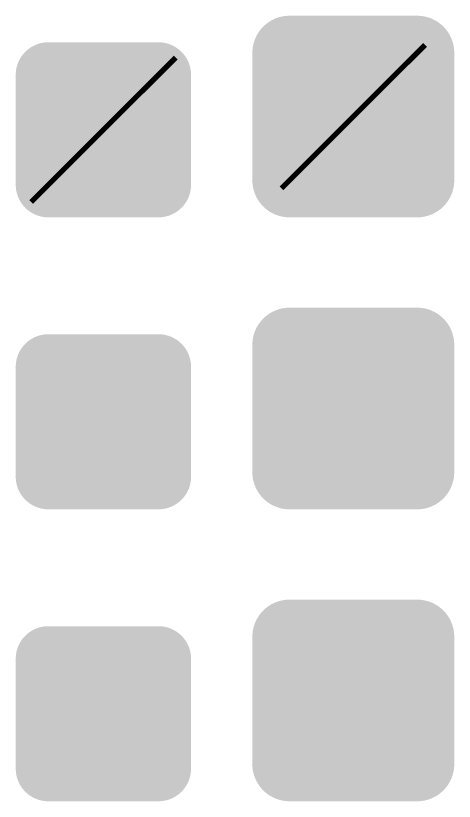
# Model space of a CAD drawing. Header units: millimetres. Extents: x 5277 to 6029, y 2052 to 2709.
# Drawn here: x 5805 to 5821.5, y 2645.63 to 2675.23 of the extents above; entities that cross this region are included whole.
import ezdxf

# ---------------------------------------------------------------- set-up
doc = ezdxf.new("R2010")
doc.units = ezdxf.units.MM
doc.layers.add('PublicTransportService', color=7, linetype='CONTINUOUS', true_color=0x000000)

# ---------------------------------------------------------------- blocks, each defined once
blk = doc.blocks.new('602030801_ликв_мз')
at = {"layer": 'PublicTransportService', "linetype": 'Continuous'}
h = blk.add_hatch(color=256, dxfattribs=at)
edge = h.paths.add_edge_path()
edge.add_spline(control_points=[(0, 0), (0, 0.675), (0.55, 1.225), (1.225, 1.225)], knot_values=[-1, -1, -1, -1, 0, 0, 0, 0], degree=3, periodic=0)
edge.add_line((1.225, 1.225), (5.372, 1.225))
edge.add_spline(control_points=[(5.372, 1.225), (6.047, 1.225), (6.598, 0.675), (6.598, 0)], knot_values=[-1, -1, -1, -1, 0, 0, 0, 0], degree=3, periodic=0)
edge.add_line((6.598, 0), (6.598, -4.147))
edge.add_spline(control_points=[(6.598, -4.147), (6.598, -4.822), (6.047, -5.372), (5.372, -5.372)], knot_values=[-1, -1, -1, -1, 0, 0, 0, 0], degree=3, periodic=0)
edge.add_line((5.372, -5.372), (1.225, -5.372))
edge.add_spline(control_points=[(1.225, -5.372), (0.55, -5.372), (0, -4.822), (0, -4.147)], knot_values=[-1, -1, -1, -1, 0, 0, 0, 0], degree=3, periodic=0)
edge.add_line((0, -4.147), (0, 0))
edge = h.paths.add_edge_path(flags=16)
edge.add_spline(control_points=[(0.313, -4.147), (0.313, -4.652), (0.72, -5.059), (1.225, -5.059)], knot_values=[-1, -1, -1, -1, 0, 0, 0, 0], degree=3, periodic=0)
edge.add_line((1.225, -5.059), (5.372, -5.059))
edge.add_spline(control_points=[(5.372, -5.059), (5.878, -5.059), (6.285, -4.652), (6.285, -4.147)], knot_values=[-1, -1, -1, -1, 0, 0, 0, 0], degree=3, periodic=0)
edge.add_line((6.285, -4.147), (6.285, 0))
edge.add_spline(control_points=[(6.285, 0), (6.285, 0.505), (5.878, 0.912), (5.372, 0.912)], knot_values=[-1, -1, -1, -1, 0, 0, 0, 0], degree=3, periodic=0)
edge.add_line((5.372, 0.912), (1.225, 0.912))
edge.add_spline(control_points=[(1.225, 0.912), (0.72, 0.912), (0.313, 0.505), (0.313, 0)], knot_values=[-1, -1, -1, -1, 0, 0, 0, 0], degree=3, periodic=0)
edge.add_line((0.313, 0), (0.313, -4.147))
at = {"layer": 'PublicTransportService', "linetype": 'Continuous', "true_color": 0xffffff}
h = blk.add_hatch(color=7, dxfattribs=at)
edge = h.paths.add_edge_path()
edge.add_line((0.313, 0), (0.313, -4.147))
edge.add_spline(control_points=[(0.313, -4.147), (0.313, -4.652), (0.72, -5.059), (1.225, -5.059)], knot_values=[-1, -1, -1, -1, 0, 0, 0, 0], degree=3, periodic=0)
edge.add_line((1.225, -5.059), (5.372, -5.059))
edge.add_spline(control_points=[(5.372, -5.059), (5.878, -5.059), (6.285, -4.652), (6.285, -4.147)], knot_values=[-1, -1, -1, -1, 0, 0, 0, 0], degree=3, periodic=0)
edge.add_line((6.285, -4.147), (6.285, 0))
edge.add_spline(control_points=[(6.285, 0), (6.285, 0.505), (5.878, 0.912), (5.372, 0.912)], knot_values=[-1, -1, -1, -1, 0, 0, 0, 0], degree=3, periodic=0)
edge.add_line((5.372, 0.912), (1.225, 0.912))
edge.add_spline(control_points=[(1.225, 0.912), (0.72, 0.912), (0.313, 0.505), (0.313, 0)], knot_values=[-1, -1, -1, -1, 0, 0, 0, 0], degree=3, periodic=0)
at = {"layer": 'PublicTransportService', "linetype": 'Continuous'}
h = blk.add_hatch(color=256, dxfattribs=at)
h.paths.add_polyline_path([(1.725, -0.302), (2.053, 0.026), (2.841, 0.354), (3.3, 0.354), (3.759, 0.354), (4.547, 0.026), (4.875, -0.302), (5.204, -0.631), (5.532, -1.418), (5.532, -1.878), (5.532, -1.881), (5.53, -1.896), (5.528, -1.907), (5.526, -1.918), (5.524, -1.936), (5.524, -1.943), (5.874, -1.943), (5.907, -1.943), (5.964, -1.967), (5.988, -1.991), (6.011, -2.015), (6.035, -2.071), (6.035, -2.104), (6.035, -4.292), (6.035, -4.325), (6.011, -4.381), (5.988, -4.405), (5.964, -4.429), (5.907, -4.452), (5.874, -4.452), (0.726, -4.452), (0.693, -4.452), (0.636, -4.429), (0.612, -4.405), (0.589, -4.381), (0.565, -4.325), (0.565, -4.292), (0.565, -2.104), (0.565, -2.071), (0.589, -2.015), (0.612, -1.991), (0.636, -1.967), (0.693, -1.943), (0.726, -1.943), (1.076, -1.943), (1.076, -1.936), (1.074, -1.918), (1.072, -1.907), (1.07, -1.896), (1.068, -1.881), (1.068, -1.878), (1.068, -1.418), (1.396, -0.631)])
h.paths.add_polyline_path([(4.507, -0.663), (4.257, -0.414), (3.654, -0.164), (3.3, -0.164), (2.946, -0.164), (2.343, -0.414), (2.093, -0.663), (1.843, -0.913), (1.593, -1.52), (1.593, -1.878), (1.593, -1.994), (1.612, -2.188), (1.63, -2.264), (2.542, -2.264), (2.542, -2.25), (2.542, -2.148), (2.542, -2.144), (2.543, -2.133), (2.545, -2.126), (2.547, -2.118), (2.549, -2.108), (2.549, -2.104), (2.49, -2.104), (2.454, -2.104), (2.392, -2.078), (2.366, -2.053), (2.341, -2.027), (2.315, -1.965), (2.315, -1.929), (2.315, -0.966), (2.315, -0.944), (2.319, -0.809), (2.467, -0.583), (2.611, -0.492), (2.755, -0.401), (3.099, -0.31), (3.3, -0.31), (3.504, -0.31), (3.851, -0.403), (3.993, -0.496), (4.135, -0.589), (4.281, -0.817), (4.285, -0.952), (4.285, -0.959), (4.285, -0.966), (4.285, -1.929), (4.285, -1.965), (4.259, -2.027), (4.234, -2.053), (4.208, -2.078), (4.146, -2.104), (4.11, -2.104), (4.051, -2.104), (4.051, -2.108), (4.053, -2.118), (4.055, -2.126), (4.057, -2.133), (4.058, -2.144), (4.058, -2.148), (4.058, -2.25), (4.058, -2.264), (4.97, -2.264), (4.988, -2.188), (5.007, -1.994), (5.007, -1.878), (5.007, -1.52), (4.757, -0.913)], flags=16)
h.paths.add_polyline_path([(3.504, -0.981), (3.479, -0.981), (3.453, -1.01), (3.453, -1.039), (3.453, -1.287), (3.453, -1.316), (3.479, -1.345), (3.504, -1.345), (3.854, -1.345), (3.88, -1.345), (3.905, -1.316), (3.905, -1.287), (3.905, -1.039), (3.905, -1.01), (3.88, -0.981), (3.854, -0.981)], flags=16)
h.paths.add_polyline_path([(2.746, -0.981), (2.72, -0.981), (2.695, -1.01), (2.695, -1.039), (2.695, -1.287), (2.695, -1.316), (2.72, -1.345), (2.746, -1.345), (3.096, -1.345), (3.121, -1.345), (3.147, -1.316), (3.147, -1.287), (3.147, -1.039), (3.147, -1.01), (3.121, -0.981), (3.096, -0.981)], flags=16)
h.paths.add_polyline_path([(2.906, -2.104), (2.906, -2.108), (2.908, -2.118), (2.91, -2.126), (2.912, -2.133), (2.913, -2.144), (2.913, -2.148), (2.913, -2.25), (2.913, -2.264), (3.687, -2.264), (3.687, -2.257), (3.687, -2.25), (3.687, -2.148), (3.687, -2.144), (3.688, -2.133), (3.69, -2.126), (3.692, -2.118), (3.694, -2.108), (3.694, -2.104)], flags=16)
at = {"layer": 'PublicTransportService', "color": 1, "linetype": 'Continuous', "true_color": 0xff0000, "const_width": 0.2}
blk.add_lwpolyline([(0.58, -4.793), (6.018, 0.646)], dxfattribs=at)
blk = doc.blocks.new('602030801_ликв_рз')
at = {"layer": 'PublicTransportService', "linetype": 'Continuous'}
h = blk.add_hatch(color=256, dxfattribs=at)
edge = h.paths.add_edge_path()
edge.add_spline(control_points=[(-0.095, -0.169), (-0.095, 0.599), (0.531, 1.225), (1.3, 1.225)], knot_values=[-1, -1, -1, -1, 0, 0, 0, 0], degree=3, periodic=0)
edge.add_line((1.3, 1.225), (6.108, 1.225))
edge.add_spline(control_points=[(6.108, 1.225), (6.877, 1.225), (7.503, 0.599), (7.503, -0.169)], knot_values=[-1, -1, -1, -1, 0, 0, 0, 0], degree=3, periodic=0)
edge.add_line((7.503, -0.169), (7.503, -4.978))
edge.add_spline(control_points=[(7.503, -4.978), (7.503, -5.747), (6.877, -6.372), (6.108, -6.372)], knot_values=[-1, -1, -1, -1, 0, 0, 0, 0], degree=3, periodic=0)
edge.add_line((6.108, -6.372), (1.3, -6.372))
edge.add_spline(control_points=[(1.3, -6.372), (0.531, -6.372), (-0.095, -5.747), (-0.095, -4.978)], knot_values=[-1, -1, -1, -1, 0, 0, 0, 0], degree=3, periodic=0)
edge.add_line((-0.095, -4.978), (-0.095, -0.169))
edge = h.paths.add_edge_path(flags=16)
edge.add_spline(control_points=[(0.218, -4.978), (0.218, -5.577), (0.701, -6.059), (1.3, -6.059)], knot_values=[-1, -1, -1, -1, 0, 0, 0, 0], degree=3, periodic=0)
edge.add_line((1.3, -6.059), (6.108, -6.059))
edge.add_spline(control_points=[(6.108, -6.059), (6.707, -6.059), (7.19, -5.577), (7.19, -4.978)], knot_values=[-1, -1, -1, -1, 0, 0, 0, 0], degree=3, periodic=0)
edge.add_line((7.19, -4.978), (7.19, -0.169))
edge.add_spline(control_points=[(7.19, -0.169), (7.19, 0.43), (6.707, 0.912), (6.108, 0.912)], knot_values=[-1, -1, -1, -1, 0, 0, 0, 0], degree=3, periodic=0)
edge.add_line((6.108, 0.912), (1.3, 0.912))
edge.add_spline(control_points=[(1.3, 0.912), (0.701, 0.912), (0.218, 0.43), (0.218, -0.169)], knot_values=[-1, -1, -1, -1, 0, 0, 0, 0], degree=3, periodic=0)
edge.add_line((0.218, -0.169), (0.218, -4.978))
at = {"layer": 'PublicTransportService', "linetype": 'Continuous', "true_color": 0xffffff}
h = blk.add_hatch(color=7, dxfattribs=at)
edge = h.paths.add_edge_path()
edge.add_spline(control_points=[(0.218, -4.978), (0.218, -5.577), (0.701, -6.059), (1.3, -6.059)], knot_values=[-1, -1, -1, -1, 0, 0, 0, 0], degree=3, periodic=0)
edge.add_line((1.3, -6.059), (6.108, -6.059))
edge.add_spline(control_points=[(6.108, -6.059), (6.707, -6.059), (7.19, -5.577), (7.19, -4.978)], knot_values=[-1, -1, -1, -1, 0, 0, 0, 0], degree=3, periodic=0)
edge.add_line((7.19, -4.978), (7.19, -0.169))
edge.add_spline(control_points=[(7.19, -0.169), (7.19, 0.43), (6.707, 0.912), (6.108, 0.912)], knot_values=[-1, -1, -1, -1, 0, 0, 0, 0], degree=3, periodic=0)
edge.add_line((6.108, 0.912), (1.3, 0.912))
edge.add_spline(control_points=[(1.3, 0.912), (0.701, 0.912), (0.218, 0.43), (0.218, -0.169)], knot_values=[-1, -1, -1, -1, 0, 0, 0, 0], degree=3, periodic=0)
edge.add_line((0.218, -0.169), (0.218, -4.978))
at = {"layer": 'PublicTransportService', "linetype": 'Continuous'}
h = blk.add_hatch(color=256, dxfattribs=at)
edge = h.paths.add_edge_path()
edge.add_line((0.426, -0.513), (0.426, -4.634))
edge.add_spline(control_points=[(0.426, -4.634), (0.426, -5.305), (0.973, -5.852), (1.644, -5.852)], knot_values=[0, 0, 0, 0, 1, 1, 1, 1], degree=3, periodic=0)
edge.add_line((1.644, -5.852), (5.765, -5.852))
edge.add_spline(control_points=[(5.765, -5.852), (6.435, -5.852), (6.983, -5.305), (6.983, -4.634)], knot_values=[0, 0, 0, 0, 1, 1, 1, 1], degree=3, periodic=0)
edge.add_line((6.983, -4.634), (6.983, -0.513))
edge.add_spline(control_points=[(6.983, -0.513), (6.983, 0.158), (6.435, 0.705), (5.765, 0.705)], knot_values=[0, 0, 0, 0, 1, 1, 1, 1], degree=3, periodic=0)
edge.add_line((5.765, 0.705), (1.644, 0.705))
edge.add_spline(control_points=[(1.644, 0.705), (0.973, 0.705), (0.426, 0.158), (0.426, -0.513)], knot_values=[0, 0, 0, 0, 1, 1, 1, 1], degree=3, periodic=0)
edge = h.paths.add_edge_path(flags=16)
edge.add_spline(control_points=[(0.737, -4.634), (0.737, -5.136), (1.142, -5.541), (1.644, -5.541)], knot_values=[-1, -1, -1, -1, 0, 0, 0, 0], degree=3, periodic=0)
edge.add_line((1.644, -5.541), (5.765, -5.541))
edge.add_spline(control_points=[(5.765, -5.541), (6.267, -5.541), (6.671, -5.136), (6.671, -4.634)], knot_values=[-1, -1, -1, -1, 0, 0, 0, 0], degree=3, periodic=0)
edge.add_line((6.671, -4.634), (6.671, -0.513))
edge.add_spline(control_points=[(6.671, -0.513), (6.671, -0.011), (6.267, 0.394), (5.765, 0.394)], knot_values=[-1, -1, -1, -1, 0, 0, 0, 0], degree=3, periodic=0)
edge.add_line((5.765, 0.394), (1.644, 0.394))
edge.add_spline(control_points=[(1.644, 0.394), (1.142, 0.394), (0.737, -0.011), (0.737, -0.513)], knot_values=[-1, -1, -1, -1, 0, 0, 0, 0], degree=3, periodic=0)
edge.add_line((0.737, -0.513), (0.737, -4.634))
h = blk.add_hatch(color=256, dxfattribs=at)
h.paths.add_polyline_path([(2.111, -0.815), (2.44, -0.487), (3.227, -0.159), (3.687, -0.159), (4.146, -0.159), (4.934, -0.487), (5.262, -0.815), (5.59, -1.144), (5.918, -1.931), (5.918, -2.391), (5.918, -2.394), (5.917, -2.409), (5.915, -2.42), (5.913, -2.431), (5.911, -2.449), (5.911, -2.456), (6.261, -2.456), (6.294, -2.456), (6.35, -2.48), (6.374, -2.504), (6.398, -2.527), (6.422, -2.584), (6.422, -2.617), (6.422, -4.805), (6.422, -4.838), (6.398, -4.894), (6.374, -4.918), (6.35, -4.942), (6.294, -4.965), (6.261, -4.965), (1.112, -4.965), (1.079, -4.965), (1.023, -4.942), (0.999, -4.918), (0.975, -4.894), (0.952, -4.838), (0.952, -4.805), (0.952, -2.617), (0.952, -2.584), (0.975, -2.527), (0.999, -2.504), (1.023, -2.48), (1.079, -2.456), (1.112, -2.456), (1.462, -2.456), (1.462, -2.449), (1.46, -2.431), (1.459, -2.42), (1.457, -2.409), (1.455, -2.394), (1.455, -2.391), (1.455, -1.931), (1.783, -1.144)])
h.paths.add_polyline_path([(4.894, -1.176), (4.644, -0.927), (4.04, -0.677), (3.687, -0.677), (3.333, -0.677), (2.729, -0.927), (2.48, -1.176), (2.23, -1.426), (1.98, -2.033), (1.98, -2.391), (1.98, -2.507), (1.998, -2.701), (2.017, -2.777), (2.928, -2.777), (2.928, -2.763), (2.928, -2.661), (2.928, -2.657), (2.93, -2.646), (2.932, -2.639), (2.934, -2.631), (2.935, -2.62), (2.935, -2.617), (2.877, -2.617), (2.841, -2.617), (2.779, -2.591), (2.753, -2.566), (2.728, -2.54), (2.702, -2.478), (2.702, -2.442), (2.702, -1.479), (2.702, -1.457), (2.706, -1.322), (2.853, -1.096), (2.997, -1.005), (3.141, -0.914), (3.486, -0.823), (3.687, -0.823), (3.891, -0.823), (4.237, -0.916), (4.379, -1.009), (4.522, -1.102), (4.668, -1.33), (4.671, -1.465), (4.671, -1.472), (4.671, -1.479), (4.671, -2.442), (4.671, -2.478), (4.646, -2.54), (4.62, -2.566), (4.595, -2.591), (4.533, -2.617), (4.496, -2.617), (4.438, -2.617), (4.438, -2.62), (4.44, -2.631), (4.441, -2.639), (4.443, -2.646), (4.445, -2.657), (4.445, -2.661), (4.445, -2.763), (4.445, -2.777), (5.357, -2.777), (5.375, -2.701), (5.393, -2.507), (5.393, -2.391), (5.393, -2.033), (5.143, -1.426)], flags=16)
h.paths.add_polyline_path([(3.891, -1.494), (3.865, -1.494), (3.84, -1.523), (3.84, -1.552), (3.84, -1.8), (3.84, -1.829), (3.865, -1.858), (3.891, -1.858), (4.241, -1.858), (4.266, -1.858), (4.292, -1.829), (4.292, -1.8), (4.292, -1.552), (4.292, -1.523), (4.266, -1.494), (4.241, -1.494)], flags=16)
h.paths.add_polyline_path([(3.132, -1.494), (3.107, -1.494), (3.081, -1.523), (3.081, -1.552), (3.081, -1.8), (3.081, -1.829), (3.107, -1.858), (3.132, -1.858), (3.482, -1.858), (3.508, -1.858), (3.533, -1.829), (3.533, -1.8), (3.533, -1.552), (3.533, -1.523), (3.508, -1.494), (3.482, -1.494)], flags=16)
h.paths.add_polyline_path([(3.293, -2.617), (3.293, -2.62), (3.295, -2.631), (3.296, -2.639), (3.298, -2.646), (3.3, -2.657), (3.3, -2.661), (3.3, -2.763), (3.3, -2.777), (4.073, -2.777), (4.073, -2.77), (4.073, -2.763), (4.073, -2.661), (4.073, -2.657), (4.075, -2.646), (4.077, -2.639), (4.079, -2.631), (4.08, -2.62), (4.08, -2.617)], flags=16)
at = {"layer": 'PublicTransportService', "color": 1, "linetype": 'Continuous', "true_color": 0xff0000, "const_width": 0.2}
blk.add_lwpolyline([(1.002, -5.276), (6.406, 0.129)], dxfattribs=at)
blk = doc.blocks.new('602030802_сущ_мз')
at = {"layer": 'PublicTransportService', "linetype": 'Continuous'}
h = blk.add_hatch(color=256, dxfattribs=at)
edge = h.paths.add_edge_path()
edge.add_spline(control_points=[(0, 0), (0, 0.675), (0.55, 1.225), (1.225, 1.225)], knot_values=[-1, -1, -1, -1, 0, 0, 0, 0], degree=3, periodic=0)
edge.add_line((1.225, 1.225), (5.372, 1.225))
edge.add_spline(control_points=[(5.372, 1.225), (6.047, 1.225), (6.598, 0.675), (6.598, 0)], knot_values=[-1, -1, -1, -1, 0, 0, 0, 0], degree=3, periodic=0)
edge.add_line((6.598, 0), (6.598, -4.147))
edge.add_spline(control_points=[(6.598, -4.147), (6.598, -4.822), (6.047, -5.372), (5.372, -5.372)], knot_values=[-1, -1, -1, -1, 0, 0, 0, 0], degree=3, periodic=0)
edge.add_line((5.372, -5.372), (1.225, -5.372))
edge.add_spline(control_points=[(1.225, -5.372), (0.55, -5.372), (0, -4.822), (0, -4.147)], knot_values=[-1, -1, -1, -1, 0, 0, 0, 0], degree=3, periodic=0)
edge.add_line((0, -4.147), (0, 0))
edge = h.paths.add_edge_path(flags=16)
edge.add_spline(control_points=[(0.313, -4.147), (0.313, -4.652), (0.72, -5.059), (1.225, -5.059)], knot_values=[-1, -1, -1, -1, 0, 0, 0, 0], degree=3, periodic=0)
edge.add_line((1.225, -5.059), (5.372, -5.059))
edge.add_spline(control_points=[(5.372, -5.059), (5.878, -5.059), (6.285, -4.652), (6.285, -4.147)], knot_values=[-1, -1, -1, -1, 0, 0, 0, 0], degree=3, periodic=0)
edge.add_line((6.285, -4.147), (6.285, 0))
edge.add_spline(control_points=[(6.285, 0), (6.285, 0.505), (5.878, 0.912), (5.372, 0.912)], knot_values=[-1, -1, -1, -1, 0, 0, 0, 0], degree=3, periodic=0)
edge.add_line((5.372, 0.912), (1.225, 0.912))
edge.add_spline(control_points=[(1.225, 0.912), (0.72, 0.912), (0.313, 0.505), (0.313, 0)], knot_values=[-1, -1, -1, -1, 0, 0, 0, 0], degree=3, periodic=0)
edge.add_line((0.313, 0), (0.313, -4.147))
at = {"layer": 'PublicTransportService', "linetype": 'Continuous', "true_color": 0xffffff}
h = blk.add_hatch(color=7, dxfattribs=at)
edge = h.paths.add_edge_path()
edge.add_line((0.313, 0), (0.313, -4.147))
edge.add_spline(control_points=[(0.313, -4.147), (0.313, -4.652), (0.72, -5.059), (1.225, -5.059)], knot_values=[-1, -1, -1, -1, 0, 0, 0, 0], degree=3, periodic=0)
edge.add_line((1.225, -5.059), (5.372, -5.059))
edge.add_spline(control_points=[(5.372, -5.059), (5.878, -5.059), (6.285, -4.652), (6.285, -4.147)], knot_values=[-1, -1, -1, -1, 0, 0, 0, 0], degree=3, periodic=0)
edge.add_line((6.285, -4.147), (6.285, 0))
edge.add_spline(control_points=[(6.285, 0), (6.285, 0.505), (5.878, 0.912), (5.372, 0.912)], knot_values=[-1, -1, -1, -1, 0, 0, 0, 0], degree=3, periodic=0)
edge.add_line((5.372, 0.912), (1.225, 0.912))
edge.add_spline(control_points=[(1.225, 0.912), (0.72, 0.912), (0.313, 0.505), (0.313, 0)], knot_values=[-1, -1, -1, -1, 0, 0, 0, 0], degree=3, periodic=0)
at = {"layer": 'PublicTransportService', "linetype": 'Continuous'}
h = blk.add_hatch(color=256, dxfattribs=at)
h.paths.add_polyline_path([(5.568, -1.429), (6.063, -2.165), (6.063, -3.538), (5.574, -3.538), (5.577, -3.526), (5.58, -3.485), (5.58, -3.455), (5.58, -3.358), (5.51, -3.193), (5.441, -3.125), (5.372, -3.057), (5.206, -2.99), (5.108, -2.99), (1.503, -2.99), (1.406, -2.99), (1.24, -3.057), (1.171, -3.125), (1.101, -3.193), (1.032, -3.358), (1.032, -3.455), (1.032, -3.485), (1.035, -3.526), (1.038, -3.538), (0.549, -3.538), (0.549, -2.253), (1.079, -1.429)])
h.paths.add_polyline_path([(2.882, -1.629), (2.829, -1.629), (2.776, -1.679), (2.776, -1.729), (2.776, -2.165), (2.776, -2.189), (2.79, -2.227), (2.805, -2.242), (2.82, -2.256), (2.858, -2.271), (2.882, -2.271), (3.73, -2.271), (3.754, -2.271), (3.792, -2.256), (3.807, -2.242), (3.821, -2.227), (3.836, -2.189), (3.836, -2.165), (3.836, -1.729), (3.836, -1.679), (3.783, -1.629), (3.73, -1.629)], flags=16)
h.paths.add_polyline_path([(1.745, -1.629), (1.695, -1.629), (1.645, -1.679), (1.645, -1.729), (1.645, -2.165), (1.645, -2.218), (1.695, -2.271), (1.745, -2.271), (2.464, -2.271), (2.514, -2.271), (2.564, -2.218), (2.564, -2.165), (2.564, -1.729), (2.564, -1.679), (2.514, -1.629), (2.464, -1.629)], flags=16)
h.paths.add_polyline_path([(4.148, -1.629), (4.098, -1.629), (4.048, -1.679), (4.048, -1.729), (4.048, -2.165), (4.048, -2.218), (4.098, -2.271), (4.148, -2.271), (4.867, -2.271), (4.917, -2.271), (4.967, -2.218), (4.967, -2.165), (4.967, -1.729), (4.967, -1.679), (4.917, -1.629), (4.867, -1.629)], flags=16)
h.paths.add_polyline_path([(1.115, -1.629), (0.95, -1.906), (0.82, -2.136), (0.817, -2.141), (0.814, -2.159), (0.814, -2.171), (0.814, -2.221), (0.852, -2.271), (0.891, -2.271), (1.333, -2.271), (1.383, -2.271), (1.433, -2.218), (1.433, -2.165), (1.433, -1.729), (1.433, -1.679), (1.383, -1.629), (1.333, -1.629), (1.197, -1.629)], flags=16)
h.paths.add_polyline_path([(5.279, -1.629), (5.229, -1.629), (5.179, -1.679), (5.179, -1.729), (5.179, -2.165), (5.179, -2.218), (5.229, -2.271), (5.279, -2.271), (5.721, -2.271), (5.759, -2.271), (5.798, -2.221), (5.798, -2.171), (5.798, -2.159), (5.795, -2.141), (5.792, -2.136), (5.497, -1.629), (5.456, -1.629), (5.415, -1.629), (5.347, -1.629)], flags=16)
h.paths.add_polyline_path([(3.235, 0.056), (3.382, 0.056), (3.382, -0.268), (4.284, -0.757), (3.871, -1.24), (3.842, -1.24), (2.823, -1.24), (2.793, -1.24), (2.328, -0.763), (3.235, -0.262)])
h.paths.add_polyline_path([(3.3, -0.392), (2.57, -0.798), (2.852, -1.093), (3.807, -1.093), (4.054, -0.798)], flags=16)
h.paths.add_polyline_path([(2.487, -3.084), (4.125, -3.084), (4.03, -3.155), (3.936, -3.34), (3.936, -3.455), (3.936, -3.485), (3.939, -3.526), (3.942, -3.538), (2.67, -3.538), (2.673, -3.526), (2.676, -3.485), (2.676, -3.455), (2.676, -3.34), (2.581, -3.155)])
h.paths.add_polyline_path([(1.268, -3.243), (1.318, -3.193), (1.439, -3.143), (1.509, -3.143), (1.58, -3.143), (1.701, -3.193), (1.751, -3.243), (1.801, -3.293), (1.851, -3.414), (1.851, -3.485), (1.851, -3.555), (1.801, -3.676), (1.751, -3.726), (1.701, -3.776), (1.58, -3.826), (1.509, -3.826), (1.439, -3.826), (1.318, -3.776), (1.268, -3.726), (1.218, -3.676), (1.168, -3.555), (1.168, -3.485), (1.168, -3.414), (1.218, -3.293)])
h.paths.add_polyline_path([(4.154, -3.243), (4.204, -3.193), (4.325, -3.143), (4.396, -3.143), (4.466, -3.143), (4.587, -3.193), (4.637, -3.243), (4.687, -3.293), (4.737, -3.414), (4.737, -3.485), (4.737, -3.555), (4.687, -3.676), (4.637, -3.726), (4.587, -3.776), (4.466, -3.826), (4.396, -3.826), (4.325, -3.826), (4.204, -3.776), (4.154, -3.726), (4.104, -3.676), (4.054, -3.555), (4.054, -3.485), (4.054, -3.414), (4.104, -3.293)])
h.paths.add_polyline_path([(1.975, -3.243), (2.025, -3.193), (2.145, -3.143), (2.216, -3.143), (2.287, -3.143), (2.408, -3.193), (2.458, -3.243), (2.508, -3.293), (2.558, -3.414), (2.558, -3.485), (2.558, -3.555), (2.508, -3.676), (2.458, -3.726), (2.408, -3.776), (2.287, -3.826), (2.216, -3.826), (2.145, -3.826), (2.025, -3.776), (1.975, -3.726), (1.925, -3.676), (1.874, -3.555), (1.874, -3.485), (1.874, -3.414), (1.925, -3.293)])
h.paths.add_polyline_path([(4.861, -3.243), (4.911, -3.193), (5.032, -3.143), (5.103, -3.143), (5.173, -3.143), (5.294, -3.193), (5.344, -3.243), (5.394, -3.293), (5.444, -3.414), (5.444, -3.485), (5.444, -3.555), (5.394, -3.676), (5.344, -3.726), (5.294, -3.776), (5.173, -3.826), (5.103, -3.826), (5.032, -3.826), (4.911, -3.776), (4.861, -3.726), (4.811, -3.676), (4.761, -3.555), (4.761, -3.485), (4.761, -3.414), (4.811, -3.293)])
blk = doc.blocks.new('602030802_сущ_рз')
at = {"layer": 'PublicTransportService', "linetype": 'Continuous'}
h = blk.add_hatch(color=256, dxfattribs=at)
edge = h.paths.add_edge_path()
edge.add_spline(control_points=[(-0.095, -0.169), (-0.095, 0.599), (0.531, 1.225), (1.3, 1.225)], knot_values=[-1, -1, -1, -1, 0, 0, 0, 0], degree=3, periodic=0)
edge.add_line((1.3, 1.225), (6.108, 1.225))
edge.add_spline(control_points=[(6.108, 1.225), (6.877, 1.225), (7.503, 0.599), (7.503, -0.169)], knot_values=[-1, -1, -1, -1, 0, 0, 0, 0], degree=3, periodic=0)
edge.add_line((7.503, -0.169), (7.503, -4.978))
edge.add_spline(control_points=[(7.503, -4.978), (7.503, -5.747), (6.877, -6.372), (6.108, -6.372)], knot_values=[-1, -1, -1, -1, 0, 0, 0, 0], degree=3, periodic=0)
edge.add_line((6.108, -6.372), (1.3, -6.372))
edge.add_spline(control_points=[(1.3, -6.372), (0.531, -6.372), (-0.095, -5.747), (-0.095, -4.978)], knot_values=[-1, -1, -1, -1, 0, 0, 0, 0], degree=3, periodic=0)
edge.add_line((-0.095, -4.978), (-0.095, -0.169))
edge = h.paths.add_edge_path(flags=16)
edge.add_spline(control_points=[(0.218, -4.978), (0.218, -5.577), (0.701, -6.059), (1.3, -6.059)], knot_values=[-1, -1, -1, -1, 0, 0, 0, 0], degree=3, periodic=0)
edge.add_line((1.3, -6.059), (6.108, -6.059))
edge.add_spline(control_points=[(6.108, -6.059), (6.707, -6.059), (7.19, -5.577), (7.19, -4.978)], knot_values=[-1, -1, -1, -1, 0, 0, 0, 0], degree=3, periodic=0)
edge.add_line((7.19, -4.978), (7.19, -0.169))
edge.add_spline(control_points=[(7.19, -0.169), (7.19, 0.43), (6.707, 0.912), (6.108, 0.912)], knot_values=[-1, -1, -1, -1, 0, 0, 0, 0], degree=3, periodic=0)
edge.add_line((6.108, 0.912), (1.3, 0.912))
edge.add_spline(control_points=[(1.3, 0.912), (0.701, 0.912), (0.218, 0.43), (0.218, -0.169)], knot_values=[-1, -1, -1, -1, 0, 0, 0, 0], degree=3, periodic=0)
edge.add_line((0.218, -0.169), (0.218, -4.978))
at = {"layer": 'PublicTransportService', "linetype": 'Continuous', "true_color": 0xffffff}
h = blk.add_hatch(color=7, dxfattribs=at)
edge = h.paths.add_edge_path()
edge.add_spline(control_points=[(0.218, -4.978), (0.218, -5.577), (0.701, -6.059), (1.3, -6.059)], knot_values=[-1, -1, -1, -1, 0, 0, 0, 0], degree=3, periodic=0)
edge.add_line((1.3, -6.059), (6.108, -6.059))
edge.add_spline(control_points=[(6.108, -6.059), (6.707, -6.059), (7.19, -5.577), (7.19, -4.978)], knot_values=[-1, -1, -1, -1, 0, 0, 0, 0], degree=3, periodic=0)
edge.add_line((7.19, -4.978), (7.19, -0.169))
edge.add_spline(control_points=[(7.19, -0.169), (7.19, 0.43), (6.707, 0.912), (6.108, 0.912)], knot_values=[-1, -1, -1, -1, 0, 0, 0, 0], degree=3, periodic=0)
edge.add_line((6.108, 0.912), (1.3, 0.912))
edge.add_spline(control_points=[(1.3, 0.912), (0.701, 0.912), (0.218, 0.43), (0.218, -0.169)], knot_values=[-1, -1, -1, -1, 0, 0, 0, 0], degree=3, periodic=0)
edge.add_line((0.218, -0.169), (0.218, -4.978))
at = {"layer": 'PublicTransportService', "linetype": 'Continuous'}
h = blk.add_hatch(color=256, dxfattribs=at)
edge = h.paths.add_edge_path()
edge.add_line((0.426, -0.513), (0.426, -4.634))
edge.add_spline(control_points=[(0.426, -4.634), (0.426, -5.305), (0.973, -5.852), (1.644, -5.852)], knot_values=[0, 0, 0, 0, 1, 1, 1, 1], degree=3, periodic=0)
edge.add_line((1.644, -5.852), (5.765, -5.852))
edge.add_spline(control_points=[(5.765, -5.852), (6.435, -5.852), (6.983, -5.305), (6.983, -4.634)], knot_values=[0, 0, 0, 0, 1, 1, 1, 1], degree=3, periodic=0)
edge.add_line((6.983, -4.634), (6.983, -0.513))
edge.add_spline(control_points=[(6.983, -0.513), (6.983, 0.158), (6.435, 0.705), (5.765, 0.705)], knot_values=[0, 0, 0, 0, 1, 1, 1, 1], degree=3, periodic=0)
edge.add_line((5.765, 0.705), (1.644, 0.705))
edge.add_spline(control_points=[(1.644, 0.705), (0.973, 0.705), (0.426, 0.158), (0.426, -0.513)], knot_values=[0, 0, 0, 0, 1, 1, 1, 1], degree=3, periodic=0)
edge = h.paths.add_edge_path(flags=16)
edge.add_spline(control_points=[(0.737, -4.634), (0.737, -5.136), (1.142, -5.541), (1.644, -5.541)], knot_values=[-1, -1, -1, -1, 0, 0, 0, 0], degree=3, periodic=0)
edge.add_line((1.644, -5.541), (5.765, -5.541))
edge.add_spline(control_points=[(5.765, -5.541), (6.267, -5.541), (6.671, -5.136), (6.671, -4.634)], knot_values=[-1, -1, -1, -1, 0, 0, 0, 0], degree=3, periodic=0)
edge.add_line((6.671, -4.634), (6.671, -0.513))
edge.add_spline(control_points=[(6.671, -0.513), (6.671, -0.011), (6.267, 0.394), (5.765, 0.394)], knot_values=[-1, -1, -1, -1, 0, 0, 0, 0], degree=3, periodic=0)
edge.add_line((5.765, 0.394), (1.644, 0.394))
edge.add_spline(control_points=[(1.644, 0.394), (1.142, 0.394), (0.737, -0.011), (0.737, -0.513)], knot_values=[-1, -1, -1, -1, 0, 0, 0, 0], degree=3, periodic=0)
edge.add_line((0.737, -0.513), (0.737, -4.634))
h = blk.add_hatch(color=256, dxfattribs=at)
h.paths.add_polyline_path([(5.955, -1.942), (6.449, -2.678), (6.449, -4.051), (5.96, -4.051), (5.963, -4.039), (5.966, -3.997), (5.966, -3.968), (5.966, -3.871), (5.897, -3.706), (5.828, -3.638), (5.759, -3.57), (5.592, -3.503), (5.495, -3.503), (1.89, -3.503), (1.793, -3.503), (1.626, -3.57), (1.557, -3.638), (1.488, -3.706), (1.419, -3.871), (1.419, -3.968), (1.419, -3.997), (1.422, -4.039), (1.425, -4.051), (0.936, -4.051), (0.936, -2.766), (1.466, -1.942)])
h.paths.add_polyline_path([(3.268, -2.142), (3.215, -2.142), (3.162, -2.192), (3.162, -2.242), (3.162, -2.678), (3.162, -2.702), (3.177, -2.74), (3.192, -2.755), (3.207, -2.769), (3.245, -2.784), (3.268, -2.784), (4.117, -2.784), (4.14, -2.784), (4.178, -2.769), (4.193, -2.755), (4.208, -2.74), (4.223, -2.702), (4.223, -2.678), (4.223, -2.242), (4.223, -2.192), (4.17, -2.142), (4.117, -2.142)], flags=16)
h.paths.add_polyline_path([(2.132, -2.142), (2.081, -2.142), (2.031, -2.192), (2.031, -2.242), (2.031, -2.678), (2.031, -2.731), (2.081, -2.784), (2.132, -2.784), (2.85, -2.784), (2.9, -2.784), (2.95, -2.731), (2.95, -2.678), (2.95, -2.242), (2.95, -2.192), (2.9, -2.142), (2.85, -2.142)], flags=16)
h.paths.add_polyline_path([(4.535, -2.142), (4.485, -2.142), (4.435, -2.192), (4.435, -2.242), (4.435, -2.678), (4.435, -2.731), (4.485, -2.784), (4.535, -2.784), (5.254, -2.784), (5.304, -2.784), (5.354, -2.731), (5.354, -2.678), (5.354, -2.242), (5.354, -2.192), (5.304, -2.142), (5.254, -2.142)], flags=16)
h.paths.add_polyline_path([(1.501, -2.142), (1.336, -2.419), (1.207, -2.649), (1.204, -2.654), (1.201, -2.672), (1.201, -2.684), (1.201, -2.734), (1.239, -2.784), (1.277, -2.784), (1.719, -2.784), (1.769, -2.784), (1.819, -2.731), (1.819, -2.678), (1.819, -2.242), (1.819, -2.192), (1.769, -2.142), (1.719, -2.142), (1.584, -2.142)], flags=16)
h.paths.add_polyline_path([(5.666, -2.142), (5.616, -2.142), (5.566, -2.192), (5.566, -2.242), (5.566, -2.678), (5.566, -2.731), (5.616, -2.784), (5.666, -2.784), (6.108, -2.784), (6.146, -2.784), (6.184, -2.734), (6.184, -2.684), (6.184, -2.672), (6.181, -2.654), (6.178, -2.649), (5.884, -2.142), (5.843, -2.142), (5.801, -2.142), (5.734, -2.142)], flags=16)
h.paths.add_polyline_path([(3.622, -0.457), (3.769, -0.457), (3.769, -0.781), (4.67, -1.27), (4.258, -1.753), (4.229, -1.753), (3.209, -1.753), (3.18, -1.753), (2.715, -1.276), (3.622, -0.775)])
h.paths.add_polyline_path([(3.687, -0.905), (2.956, -1.311), (3.239, -1.606), (4.193, -1.606), (4.441, -1.311)], flags=16)
h.paths.add_polyline_path([(2.874, -3.597), (4.511, -3.597), (4.417, -3.668), (4.323, -3.853), (4.323, -3.968), (4.323, -3.997), (4.326, -4.039), (4.329, -4.051), (3.056, -4.051), (3.059, -4.039), (3.062, -3.997), (3.062, -3.968), (3.062, -3.853), (2.968, -3.668)])
h.paths.add_polyline_path([(1.654, -3.756), (1.704, -3.706), (1.825, -3.656), (1.896, -3.656), (1.967, -3.656), (2.087, -3.706), (2.137, -3.756), (2.187, -3.806), (2.238, -3.927), (2.238, -3.997), (2.238, -4.068), (2.187, -4.189), (2.137, -4.239), (2.087, -4.289), (1.967, -4.339), (1.896, -4.339), (1.825, -4.339), (1.704, -4.289), (1.654, -4.239), (1.604, -4.189), (1.554, -4.068), (1.554, -3.997), (1.554, -3.927), (1.604, -3.806)])
h.paths.add_polyline_path([(4.541, -3.756), (4.591, -3.706), (4.712, -3.656), (4.782, -3.656), (4.853, -3.656), (4.974, -3.706), (5.024, -3.756), (5.074, -3.806), (5.124, -3.927), (5.124, -3.997), (5.124, -4.068), (5.074, -4.189), (5.024, -4.239), (4.974, -4.289), (4.853, -4.339), (4.782, -4.339), (4.712, -4.339), (4.591, -4.289), (4.541, -4.239), (4.491, -4.189), (4.441, -4.068), (4.441, -3.997), (4.441, -3.927), (4.491, -3.806)])
h.paths.add_polyline_path([(2.361, -3.756), (2.411, -3.706), (2.532, -3.656), (2.603, -3.656), (2.673, -3.656), (2.794, -3.706), (2.844, -3.756), (2.894, -3.806), (2.944, -3.927), (2.944, -3.997), (2.944, -4.068), (2.894, -4.189), (2.844, -4.239), (2.794, -4.289), (2.673, -4.339), (2.603, -4.339), (2.532, -4.339), (2.411, -4.289), (2.361, -4.239), (2.311, -4.189), (2.261, -4.068), (2.261, -3.997), (2.261, -3.927), (2.311, -3.806)])
h.paths.add_polyline_path([(5.248, -3.756), (5.298, -3.706), (5.418, -3.656), (5.489, -3.656), (5.56, -3.656), (5.681, -3.706), (5.731, -3.756), (5.781, -3.806), (5.831, -3.927), (5.831, -3.997), (5.831, -4.068), (5.781, -4.189), (5.731, -4.239), (5.681, -4.289), (5.56, -4.339), (5.489, -4.339), (5.418, -4.339), (5.298, -4.289), (5.248, -4.239), (5.198, -4.189), (5.147, -4.068), (5.147, -3.997), (5.147, -3.927), (5.198, -3.806)])
blk = doc.blocks.new('602030802_план_мз')
at = {"layer": 'PublicTransportService', "linetype": 'Continuous'}
h = blk.add_hatch(color=256, dxfattribs=at)
edge = h.paths.add_edge_path()
edge.add_spline(control_points=[(0, 0), (0, 0.675), (0.55, 1.225), (1.225, 1.225)], knot_values=[-1, -1, -1, -1, 0, 0, 0, 0], degree=3, periodic=0)
edge.add_line((1.225, 1.225), (5.372, 1.225))
edge.add_spline(control_points=[(5.372, 1.225), (6.047, 1.225), (6.598, 0.675), (6.598, 0)], knot_values=[-1, -1, -1, -1, 0, 0, 0, 0], degree=3, periodic=0)
edge.add_line((6.598, 0), (6.598, -4.147))
edge.add_spline(control_points=[(6.598, -4.147), (6.598, -4.822), (6.047, -5.372), (5.372, -5.372)], knot_values=[-1, -1, -1, -1, 0, 0, 0, 0], degree=3, periodic=0)
edge.add_line((5.372, -5.372), (1.225, -5.372))
edge.add_spline(control_points=[(1.225, -5.372), (0.55, -5.372), (0, -4.822), (0, -4.147)], knot_values=[-1, -1, -1, -1, 0, 0, 0, 0], degree=3, periodic=0)
edge.add_line((0, -4.147), (0, 0))
edge = h.paths.add_edge_path(flags=16)
edge.add_spline(control_points=[(0.313, -4.147), (0.313, -4.652), (0.72, -5.059), (1.225, -5.059)], knot_values=[-1, -1, -1, -1, 0, 0, 0, 0], degree=3, periodic=0)
edge.add_line((1.225, -5.059), (5.372, -5.059))
edge.add_spline(control_points=[(5.372, -5.059), (5.878, -5.059), (6.285, -4.652), (6.285, -4.147)], knot_values=[-1, -1, -1, -1, 0, 0, 0, 0], degree=3, periodic=0)
edge.add_line((6.285, -4.147), (6.285, 0))
edge.add_spline(control_points=[(6.285, 0), (6.285, 0.505), (5.878, 0.912), (5.372, 0.912)], knot_values=[-1, -1, -1, -1, 0, 0, 0, 0], degree=3, periodic=0)
edge.add_line((5.372, 0.912), (1.225, 0.912))
edge.add_spline(control_points=[(1.225, 0.912), (0.72, 0.912), (0.313, 0.505), (0.313, 0)], knot_values=[-1, -1, -1, -1, 0, 0, 0, 0], degree=3, periodic=0)
edge.add_line((0.313, 0), (0.313, -4.147))
at = {"layer": 'PublicTransportService', "linetype": 'Continuous', "true_color": 0xff0000}
h = blk.add_hatch(color=1, dxfattribs=at)
edge = h.paths.add_edge_path()
edge.add_line((0.313, 0), (0.313, -4.147))
edge.add_spline(control_points=[(0.313, -4.147), (0.313, -4.652), (0.72, -5.059), (1.225, -5.059)], knot_values=[-1, -1, -1, -1, 0, 0, 0, 0], degree=3, periodic=0)
edge.add_line((1.225, -5.059), (5.372, -5.059))
edge.add_spline(control_points=[(5.372, -5.059), (5.878, -5.059), (6.285, -4.652), (6.285, -4.147)], knot_values=[-1, -1, -1, -1, 0, 0, 0, 0], degree=3, periodic=0)
edge.add_line((6.285, -4.147), (6.285, 0))
edge.add_spline(control_points=[(6.285, 0), (6.285, 0.505), (5.878, 0.912), (5.372, 0.912)], knot_values=[-1, -1, -1, -1, 0, 0, 0, 0], degree=3, periodic=0)
edge.add_line((5.372, 0.912), (1.225, 0.912))
edge.add_spline(control_points=[(1.225, 0.912), (0.72, 0.912), (0.313, 0.505), (0.313, 0)], knot_values=[-1, -1, -1, -1, 0, 0, 0, 0], degree=3, periodic=0)
at = {"layer": 'PublicTransportService', "linetype": 'Continuous'}
h = blk.add_hatch(color=256, dxfattribs=at)
h.paths.add_polyline_path([(5.568, -1.429), (6.063, -2.165), (6.063, -3.538), (5.574, -3.538), (5.577, -3.526), (5.58, -3.485), (5.58, -3.455), (5.58, -3.358), (5.51, -3.193), (5.441, -3.125), (5.372, -3.057), (5.206, -2.99), (5.108, -2.99), (1.503, -2.99), (1.406, -2.99), (1.24, -3.057), (1.171, -3.125), (1.101, -3.193), (1.032, -3.358), (1.032, -3.455), (1.032, -3.485), (1.035, -3.526), (1.038, -3.538), (0.549, -3.538), (0.549, -2.253), (1.079, -1.429)])
h.paths.add_polyline_path([(2.882, -1.629), (2.829, -1.629), (2.776, -1.679), (2.776, -1.729), (2.776, -2.165), (2.776, -2.189), (2.79, -2.227), (2.805, -2.242), (2.82, -2.256), (2.858, -2.271), (2.882, -2.271), (3.73, -2.271), (3.754, -2.271), (3.792, -2.256), (3.807, -2.242), (3.821, -2.227), (3.836, -2.189), (3.836, -2.165), (3.836, -1.729), (3.836, -1.679), (3.783, -1.629), (3.73, -1.629)], flags=16)
h.paths.add_polyline_path([(1.745, -1.629), (1.695, -1.629), (1.645, -1.679), (1.645, -1.729), (1.645, -2.165), (1.645, -2.218), (1.695, -2.271), (1.745, -2.271), (2.464, -2.271), (2.514, -2.271), (2.564, -2.218), (2.564, -2.165), (2.564, -1.729), (2.564, -1.679), (2.514, -1.629), (2.464, -1.629)], flags=16)
h.paths.add_polyline_path([(4.148, -1.629), (4.098, -1.629), (4.048, -1.679), (4.048, -1.729), (4.048, -2.165), (4.048, -2.218), (4.098, -2.271), (4.148, -2.271), (4.867, -2.271), (4.917, -2.271), (4.967, -2.218), (4.967, -2.165), (4.967, -1.729), (4.967, -1.679), (4.917, -1.629), (4.867, -1.629)], flags=16)
h.paths.add_polyline_path([(1.115, -1.629), (0.95, -1.906), (0.82, -2.136), (0.817, -2.141), (0.814, -2.159), (0.814, -2.171), (0.814, -2.221), (0.852, -2.271), (0.891, -2.271), (1.333, -2.271), (1.383, -2.271), (1.433, -2.218), (1.433, -2.165), (1.433, -1.729), (1.433, -1.679), (1.383, -1.629), (1.333, -1.629), (1.197, -1.629)], flags=16)
h.paths.add_polyline_path([(5.279, -1.629), (5.229, -1.629), (5.179, -1.679), (5.179, -1.729), (5.179, -2.165), (5.179, -2.218), (5.229, -2.271), (5.279, -2.271), (5.721, -2.271), (5.759, -2.271), (5.798, -2.221), (5.798, -2.171), (5.798, -2.159), (5.795, -2.141), (5.792, -2.136), (5.497, -1.629), (5.456, -1.629), (5.415, -1.629), (5.347, -1.629)], flags=16)
h.paths.add_polyline_path([(3.235, 0.056), (3.382, 0.056), (3.382, -0.268), (4.284, -0.757), (3.871, -1.24), (3.842, -1.24), (2.823, -1.24), (2.793, -1.24), (2.328, -0.763), (3.235, -0.262)])
h.paths.add_polyline_path([(3.3, -0.392), (2.57, -0.798), (2.852, -1.093), (3.807, -1.093), (4.054, -0.798)], flags=16)
h.paths.add_polyline_path([(2.487, -3.084), (4.125, -3.084), (4.03, -3.155), (3.936, -3.34), (3.936, -3.455), (3.936, -3.485), (3.939, -3.526), (3.942, -3.538), (2.67, -3.538), (2.673, -3.526), (2.676, -3.485), (2.676, -3.455), (2.676, -3.34), (2.581, -3.155)])
h.paths.add_polyline_path([(1.268, -3.243), (1.318, -3.193), (1.439, -3.143), (1.509, -3.143), (1.58, -3.143), (1.701, -3.193), (1.751, -3.243), (1.801, -3.293), (1.851, -3.414), (1.851, -3.485), (1.851, -3.555), (1.801, -3.676), (1.751, -3.726), (1.701, -3.776), (1.58, -3.826), (1.509, -3.826), (1.439, -3.826), (1.318, -3.776), (1.268, -3.726), (1.218, -3.676), (1.168, -3.555), (1.168, -3.485), (1.168, -3.414), (1.218, -3.293)])
h.paths.add_polyline_path([(4.154, -3.243), (4.204, -3.193), (4.325, -3.143), (4.396, -3.143), (4.466, -3.143), (4.587, -3.193), (4.637, -3.243), (4.687, -3.293), (4.737, -3.414), (4.737, -3.485), (4.737, -3.555), (4.687, -3.676), (4.637, -3.726), (4.587, -3.776), (4.466, -3.826), (4.396, -3.826), (4.325, -3.826), (4.204, -3.776), (4.154, -3.726), (4.104, -3.676), (4.054, -3.555), (4.054, -3.485), (4.054, -3.414), (4.104, -3.293)])
h.paths.add_polyline_path([(1.975, -3.243), (2.025, -3.193), (2.145, -3.143), (2.216, -3.143), (2.287, -3.143), (2.408, -3.193), (2.458, -3.243), (2.508, -3.293), (2.558, -3.414), (2.558, -3.485), (2.558, -3.555), (2.508, -3.676), (2.458, -3.726), (2.408, -3.776), (2.287, -3.826), (2.216, -3.826), (2.145, -3.826), (2.025, -3.776), (1.975, -3.726), (1.925, -3.676), (1.874, -3.555), (1.874, -3.485), (1.874, -3.414), (1.925, -3.293)])
h.paths.add_polyline_path([(4.861, -3.243), (4.911, -3.193), (5.032, -3.143), (5.103, -3.143), (5.173, -3.143), (5.294, -3.193), (5.344, -3.243), (5.394, -3.293), (5.444, -3.414), (5.444, -3.485), (5.444, -3.555), (5.394, -3.676), (5.344, -3.726), (5.294, -3.776), (5.173, -3.826), (5.103, -3.826), (5.032, -3.826), (4.911, -3.776), (4.861, -3.726), (4.811, -3.676), (4.761, -3.555), (4.761, -3.485), (4.761, -3.414), (4.811, -3.293)])
blk = doc.blocks.new('602030802_план_рз')
at = {"layer": 'PublicTransportService', "linetype": 'Continuous'}
h = blk.add_hatch(color=256, dxfattribs=at)
edge = h.paths.add_edge_path()
edge.add_spline(control_points=[(-0.095, -0.169), (-0.095, 0.599), (0.531, 1.225), (1.3, 1.225)], knot_values=[-1, -1, -1, -1, 0, 0, 0, 0], degree=3, periodic=0)
edge.add_line((1.3, 1.225), (6.108, 1.225))
edge.add_spline(control_points=[(6.108, 1.225), (6.877, 1.225), (7.503, 0.599), (7.503, -0.169)], knot_values=[-1, -1, -1, -1, 0, 0, 0, 0], degree=3, periodic=0)
edge.add_line((7.503, -0.169), (7.503, -4.978))
edge.add_spline(control_points=[(7.503, -4.978), (7.503, -5.747), (6.877, -6.372), (6.108, -6.372)], knot_values=[-1, -1, -1, -1, 0, 0, 0, 0], degree=3, periodic=0)
edge.add_line((6.108, -6.372), (1.3, -6.372))
edge.add_spline(control_points=[(1.3, -6.372), (0.531, -6.372), (-0.095, -5.747), (-0.095, -4.978)], knot_values=[-1, -1, -1, -1, 0, 0, 0, 0], degree=3, periodic=0)
edge.add_line((-0.095, -4.978), (-0.095, -0.169))
edge = h.paths.add_edge_path(flags=16)
edge.add_spline(control_points=[(0.218, -4.978), (0.218, -5.577), (0.701, -6.059), (1.3, -6.059)], knot_values=[-1, -1, -1, -1, 0, 0, 0, 0], degree=3, periodic=0)
edge.add_line((1.3, -6.059), (6.108, -6.059))
edge.add_spline(control_points=[(6.108, -6.059), (6.707, -6.059), (7.19, -5.577), (7.19, -4.978)], knot_values=[-1, -1, -1, -1, 0, 0, 0, 0], degree=3, periodic=0)
edge.add_line((7.19, -4.978), (7.19, -0.169))
edge.add_spline(control_points=[(7.19, -0.169), (7.19, 0.43), (6.707, 0.912), (6.108, 0.912)], knot_values=[-1, -1, -1, -1, 0, 0, 0, 0], degree=3, periodic=0)
edge.add_line((6.108, 0.912), (1.3, 0.912))
edge.add_spline(control_points=[(1.3, 0.912), (0.701, 0.912), (0.218, 0.43), (0.218, -0.169)], knot_values=[-1, -1, -1, -1, 0, 0, 0, 0], degree=3, periodic=0)
edge.add_line((0.218, -0.169), (0.218, -4.978))
at = {"layer": 'PublicTransportService', "linetype": 'Continuous', "true_color": 0xff0000}
h = blk.add_hatch(color=1, dxfattribs=at)
edge = h.paths.add_edge_path()
edge.add_spline(control_points=[(0.218, -4.978), (0.218, -5.577), (0.701, -6.059), (1.3, -6.059)], knot_values=[-1, -1, -1, -1, 0, 0, 0, 0], degree=3, periodic=0)
edge.add_line((1.3, -6.059), (6.108, -6.059))
edge.add_spline(control_points=[(6.108, -6.059), (6.707, -6.059), (7.19, -5.577), (7.19, -4.978)], knot_values=[-1, -1, -1, -1, 0, 0, 0, 0], degree=3, periodic=0)
edge.add_line((7.19, -4.978), (7.19, -0.169))
edge.add_spline(control_points=[(7.19, -0.169), (7.19, 0.43), (6.707, 0.912), (6.108, 0.912)], knot_values=[-1, -1, -1, -1, 0, 0, 0, 0], degree=3, periodic=0)
edge.add_line((6.108, 0.912), (1.3, 0.912))
edge.add_spline(control_points=[(1.3, 0.912), (0.701, 0.912), (0.218, 0.43), (0.218, -0.169)], knot_values=[-1, -1, -1, -1, 0, 0, 0, 0], degree=3, periodic=0)
edge.add_line((0.218, -0.169), (0.218, -4.978))
at = {"layer": 'PublicTransportService', "linetype": 'Continuous'}
h = blk.add_hatch(color=256, dxfattribs=at)
edge = h.paths.add_edge_path()
edge.add_line((0.426, -0.513), (0.426, -4.634))
edge.add_spline(control_points=[(0.426, -4.634), (0.426, -5.305), (0.973, -5.852), (1.644, -5.852)], knot_values=[0, 0, 0, 0, 1, 1, 1, 1], degree=3, periodic=0)
edge.add_line((1.644, -5.852), (5.765, -5.852))
edge.add_spline(control_points=[(5.765, -5.852), (6.435, -5.852), (6.983, -5.305), (6.983, -4.634)], knot_values=[0, 0, 0, 0, 1, 1, 1, 1], degree=3, periodic=0)
edge.add_line((6.983, -4.634), (6.983, -0.513))
edge.add_spline(control_points=[(6.983, -0.513), (6.983, 0.158), (6.435, 0.705), (5.765, 0.705)], knot_values=[0, 0, 0, 0, 1, 1, 1, 1], degree=3, periodic=0)
edge.add_line((5.765, 0.705), (1.644, 0.705))
edge.add_spline(control_points=[(1.644, 0.705), (0.973, 0.705), (0.426, 0.158), (0.426, -0.513)], knot_values=[0, 0, 0, 0, 1, 1, 1, 1], degree=3, periodic=0)
edge = h.paths.add_edge_path(flags=16)
edge.add_spline(control_points=[(0.737, -4.634), (0.737, -5.136), (1.142, -5.541), (1.644, -5.541)], knot_values=[-1, -1, -1, -1, 0, 0, 0, 0], degree=3, periodic=0)
edge.add_line((1.644, -5.541), (5.765, -5.541))
edge.add_spline(control_points=[(5.765, -5.541), (6.267, -5.541), (6.671, -5.136), (6.671, -4.634)], knot_values=[-1, -1, -1, -1, 0, 0, 0, 0], degree=3, periodic=0)
edge.add_line((6.671, -4.634), (6.671, -0.513))
edge.add_spline(control_points=[(6.671, -0.513), (6.671, -0.011), (6.267, 0.394), (5.765, 0.394)], knot_values=[-1, -1, -1, -1, 0, 0, 0, 0], degree=3, periodic=0)
edge.add_line((5.765, 0.394), (1.644, 0.394))
edge.add_spline(control_points=[(1.644, 0.394), (1.142, 0.394), (0.737, -0.011), (0.737, -0.513)], knot_values=[-1, -1, -1, -1, 0, 0, 0, 0], degree=3, periodic=0)
edge.add_line((0.737, -0.513), (0.737, -4.634))
h = blk.add_hatch(color=256, dxfattribs=at)
h.paths.add_polyline_path([(5.955, -1.942), (6.449, -2.678), (6.449, -4.051), (5.96, -4.051), (5.963, -4.039), (5.966, -3.997), (5.966, -3.968), (5.966, -3.871), (5.897, -3.706), (5.828, -3.638), (5.759, -3.57), (5.592, -3.503), (5.495, -3.503), (1.89, -3.503), (1.793, -3.503), (1.626, -3.57), (1.557, -3.638), (1.488, -3.706), (1.419, -3.871), (1.419, -3.968), (1.419, -3.997), (1.422, -4.039), (1.425, -4.051), (0.936, -4.051), (0.936, -2.766), (1.466, -1.942)])
h.paths.add_polyline_path([(3.268, -2.142), (3.215, -2.142), (3.162, -2.192), (3.162, -2.242), (3.162, -2.678), (3.162, -2.702), (3.177, -2.74), (3.192, -2.755), (3.207, -2.769), (3.245, -2.784), (3.268, -2.784), (4.117, -2.784), (4.14, -2.784), (4.178, -2.769), (4.193, -2.755), (4.208, -2.74), (4.223, -2.702), (4.223, -2.678), (4.223, -2.242), (4.223, -2.192), (4.17, -2.142), (4.117, -2.142)], flags=16)
h.paths.add_polyline_path([(2.132, -2.142), (2.081, -2.142), (2.031, -2.192), (2.031, -2.242), (2.031, -2.678), (2.031, -2.731), (2.081, -2.784), (2.132, -2.784), (2.85, -2.784), (2.9, -2.784), (2.95, -2.731), (2.95, -2.678), (2.95, -2.242), (2.95, -2.192), (2.9, -2.142), (2.85, -2.142)], flags=16)
h.paths.add_polyline_path([(4.535, -2.142), (4.485, -2.142), (4.435, -2.192), (4.435, -2.242), (4.435, -2.678), (4.435, -2.731), (4.485, -2.784), (4.535, -2.784), (5.254, -2.784), (5.304, -2.784), (5.354, -2.731), (5.354, -2.678), (5.354, -2.242), (5.354, -2.192), (5.304, -2.142), (5.254, -2.142)], flags=16)
h.paths.add_polyline_path([(1.501, -2.142), (1.336, -2.419), (1.207, -2.649), (1.204, -2.654), (1.201, -2.672), (1.201, -2.684), (1.201, -2.734), (1.239, -2.784), (1.277, -2.784), (1.719, -2.784), (1.769, -2.784), (1.819, -2.731), (1.819, -2.678), (1.819, -2.242), (1.819, -2.192), (1.769, -2.142), (1.719, -2.142), (1.584, -2.142)], flags=16)
h.paths.add_polyline_path([(5.666, -2.142), (5.616, -2.142), (5.566, -2.192), (5.566, -2.242), (5.566, -2.678), (5.566, -2.731), (5.616, -2.784), (5.666, -2.784), (6.108, -2.784), (6.146, -2.784), (6.184, -2.734), (6.184, -2.684), (6.184, -2.672), (6.181, -2.654), (6.178, -2.649), (5.884, -2.142), (5.843, -2.142), (5.801, -2.142), (5.734, -2.142)], flags=16)
h.paths.add_polyline_path([(3.622, -0.457), (3.769, -0.457), (3.769, -0.781), (4.67, -1.27), (4.258, -1.753), (4.229, -1.753), (3.209, -1.753), (3.18, -1.753), (2.715, -1.276), (3.622, -0.775)])
h.paths.add_polyline_path([(3.687, -0.905), (2.956, -1.311), (3.239, -1.606), (4.193, -1.606), (4.441, -1.311)], flags=16)
h.paths.add_polyline_path([(2.874, -3.597), (4.511, -3.597), (4.417, -3.668), (4.323, -3.853), (4.323, -3.968), (4.323, -3.997), (4.326, -4.039), (4.329, -4.051), (3.056, -4.051), (3.059, -4.039), (3.062, -3.997), (3.062, -3.968), (3.062, -3.853), (2.968, -3.668)])
h.paths.add_polyline_path([(1.654, -3.756), (1.704, -3.706), (1.825, -3.656), (1.896, -3.656), (1.967, -3.656), (2.087, -3.706), (2.137, -3.756), (2.187, -3.806), (2.238, -3.927), (2.238, -3.997), (2.238, -4.068), (2.187, -4.189), (2.137, -4.239), (2.087, -4.289), (1.967, -4.339), (1.896, -4.339), (1.825, -4.339), (1.704, -4.289), (1.654, -4.239), (1.604, -4.189), (1.554, -4.068), (1.554, -3.997), (1.554, -3.927), (1.604, -3.806)])
h.paths.add_polyline_path([(4.541, -3.756), (4.591, -3.706), (4.712, -3.656), (4.782, -3.656), (4.853, -3.656), (4.974, -3.706), (5.024, -3.756), (5.074, -3.806), (5.124, -3.927), (5.124, -3.997), (5.124, -4.068), (5.074, -4.189), (5.024, -4.239), (4.974, -4.289), (4.853, -4.339), (4.782, -4.339), (4.712, -4.339), (4.591, -4.289), (4.541, -4.239), (4.491, -4.189), (4.441, -4.068), (4.441, -3.997), (4.441, -3.927), (4.491, -3.806)])
h.paths.add_polyline_path([(2.361, -3.756), (2.411, -3.706), (2.532, -3.656), (2.603, -3.656), (2.673, -3.656), (2.794, -3.706), (2.844, -3.756), (2.894, -3.806), (2.944, -3.927), (2.944, -3.997), (2.944, -4.068), (2.894, -4.189), (2.844, -4.239), (2.794, -4.289), (2.673, -4.339), (2.603, -4.339), (2.532, -4.339), (2.411, -4.289), (2.361, -4.239), (2.311, -4.189), (2.261, -4.068), (2.261, -3.997), (2.261, -3.927), (2.311, -3.806)])
h.paths.add_polyline_path([(5.248, -3.756), (5.298, -3.706), (5.418, -3.656), (5.489, -3.656), (5.56, -3.656), (5.681, -3.706), (5.731, -3.756), (5.781, -3.806), (5.831, -3.927), (5.831, -3.997), (5.831, -4.068), (5.781, -4.189), (5.731, -4.239), (5.681, -4.289), (5.56, -4.339), (5.489, -4.339), (5.418, -4.339), (5.298, -4.289), (5.248, -4.239), (5.198, -4.189), (5.147, -4.068), (5.147, -3.997), (5.147, -3.927), (5.198, -3.806)])

msp = doc.modelspace()

# ---------------------------------------------------------------- block references
at = {"layer": 'PublicTransportService', "linetype": 'Continuous'}
for name, p in [('602030801_ликв_рз', (5814, 2674)), ('602030801_ликв_мз', (5805, 2673)), ('602030802_сущ_рз', (5814, 2663)), ('602030802_сущ_мз', (5805, 2662)), ('602030802_план_рз', (5814, 2652)), ('602030802_план_мз', (5805, 2651))]:
    msp.add_blockref(name, p, dxfattribs=at)

doc.saveas('drawing.dxf')
